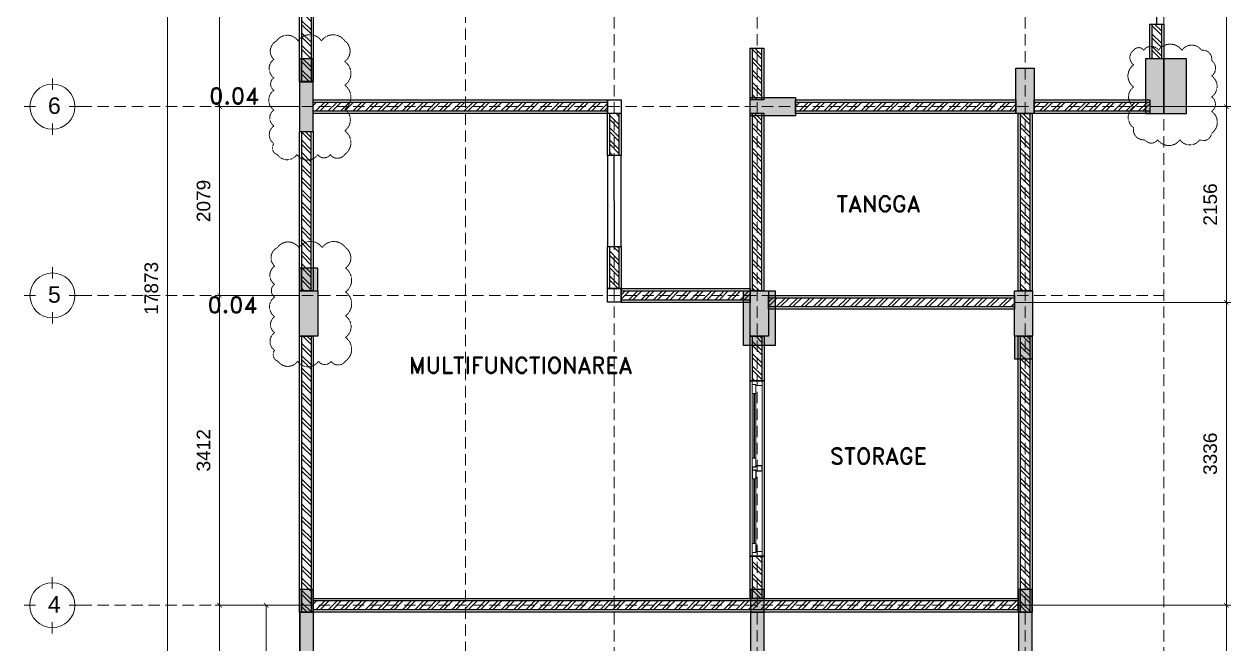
# Model space of a CAD drawing. Header units: millimetres. Extents: x -322387 to 1539330, y -108868 to 282714.
# Drawn here: x 513582 to 526869, y 68949 to 75775 of the extents above; entities that cross this region are included whole.
import ezdxf
from ezdxf.enums import TextEntityAlignment as Align

# ---------------------------------------------------------------- set-up
doc = ezdxf.new("R2010")
doc.units = ezdxf.units.MM
doc.header["$MEASUREMENT"] = 0
for name, pattern in [('DASHED2', [0.375, 0.25, -0.125]), ('HIDDEN2', [0.1875, 0.125, -0.0625]), ('SLD-Solid', [0])]:
    doc.linetypes.add(name, pattern=pattern)
for name, color, linetype, lineweight in [('09-Arsiran', 8, 'Continuous', 5), ('AS', 8, 'HIDDEN2', 5), ('DOOR OPENING', 4, 'SLD-Solid', 5), ('HATCH', 8, 'Continuous', 5), ('Kabel', 2, 'DASHED2', 20)]:
    doc.layers.add(name, color=color, linetype=linetype, lineweight=lineweight)
doc.layers.add('tampak', color=7, linetype='Continuous')
doc.layers.add('WALL', color=255, linetype='Continuous')
doc.styles.add('HAND', font='ROMAND.SHX', dxfattribs={"width": 0.8, "height": 250})
doc.styles.get("Standard").update_dxf_attribs({"font": 'arial.ttf'})
doc.dimstyles.new('DIM100', dxfattribs={"dimscale": 0, "dimtxt": 150, "dimasz": 50, "dimexe": 50, "dimexo": 0, "dimgap": 100, "dimtad": 1, "dimtoh": 1, "dimdec": 0, "dimdsep": 46, "dimtxsty": 'Standard', "dimblk": 'ARCHTICK', "dimcen": 1, "dimclrd": 1, "dimclre": 1, "dimadec": 0, "dimazin": 0, "dimtfac": 250, "dimtdec": 0, "dimtix": 1, "dimtmove": 0, "dimatfit": 3, "dimldrblk": 'DOT', "dimfxl": 150, "dimtolj": 1, "dimtzin": 0, "dimlwd": 5, "dimlwe": 5, "dimarcsym": 0})

# ---------------------------------------------------------------- blocks, each defined once
blk = doc.blocks.new('*U230')
at = {"layer": 'HATCH'}
h = blk.add_hatch(dxfattribs=at)
h.set_pattern_fill('ANSI32', color=0, scale=10)
h.set_pattern_definition([(45, (-19972.63, -10567.46), (-67.3519, 67.3519), []), (45, (-19927.73, -10567.46), (-67.3519, 67.3519), [])])
h.paths.add_polyline_path([(-3382, 50), (-3382, -50), (-1333, -50), (-1333, 50)])
at = {"layer": 'WALL', "color": 0}
for points in [[(-3382, 75), (-1333, 75), (-1333, -75), (-3382, -75)], [(-3382, 50), (-1333, 50), (-1333, -50), (-3382, -50)]]:
    blk.add_lwpolyline(points, close=True, dxfattribs=at)
blk = doc.blocks.new('*U16')
at = {"layer": 'HATCH'}
h = blk.add_hatch(dxfattribs=at)
h.set_pattern_fill('ANSI32', color=0, scale=10)
h.set_pattern_definition([(45, (501.89, -10567.46), (-67.3519, 67.3519), []), (45, (546.79, -10567.46), (-67.3519, 67.3519), [])])
h.paths.add_polyline_path([(9484, -50), (9484, 50), (6275, 50), (6275, -50)])
at = {"layer": 'WALL', "color": 0}
for points in [[(6275, 75), (9484, 75), (9484, -75), (6275, -75)], [(6275, 50), (9484, 50), (9484, -50), (6275, -50)]]:
    blk.add_lwpolyline(points, close=True, dxfattribs=at)
blk = doc.blocks.new('*U545')
at = {"layer": 'HATCH'}
h = blk.add_hatch(dxfattribs=at)
h.set_pattern_fill('ANSI32', color=0, scale=10)
h.set_pattern_definition([(45, (-18659.67, -10567.46), (-67.3519, 67.3519), []), (45, (-18614.77, -10567.46), (-67.3519, 67.3519), [])])
h.paths.add_polyline_path([(-1932, 50), (-1932, -50), (-1471, -50), (-1471, 50)])
at = {"layer": 'WALL', "color": 0}
for points in [[(-1932, 75), (-1471, 75), (-1471, -75), (-1932, -75)], [(-1932, 50), (-1471, 50), (-1471, -50), (-1932, -50)]]:
    blk.add_lwpolyline(points, close=True, dxfattribs=at)
blk = doc.blocks.new('*U18')
at = {"layer": 'HATCH'}
h = blk.add_hatch(dxfattribs=at)
h.set_pattern_fill('ANSI32', color=0, scale=10)
h.set_pattern_definition([(45, (2304.36, -10567.46), (-67.3519, 67.3519), []), (45, (2349.26, -10567.46), (-67.3519, 67.3519), [])])
h.paths.add_polyline_path([(9484, -50), (9484, 50), (8078, 50), (8078, -50)])
at = {"layer": 'WALL', "color": 0}
for points in [[(8078, 75), (9484, 75), (9484, -75), (8078, -75)], [(8078, 50), (9484, 50), (9484, -50), (8078, -50)]]:
    blk.add_lwpolyline(points, close=True, dxfattribs=at)
blk = doc.blocks.new('*U543')
at = {"layer": 'HATCH'}
h = blk.add_hatch(dxfattribs=at)
h.set_pattern_fill('ANSI32', color=0, scale=10)
h.set_pattern_definition([(45, (-16026.01, -10567.46), (-67.3519, 67.3519), []), (45, (-15981.11, -10567.46), (-67.3519, 67.3519), [])])
h.paths.add_polyline_path([(-615, 50), (-615, -50), (-154, -50), (-154, 50)])
at = {"layer": 'WALL', "color": 0}
for points in [[(-615, 75), (-154, 75), (-154, -75), (-615, -75)], [(-615, 50), (-154, 50), (-154, -50), (-615, -50)]]:
    blk.add_lwpolyline(points, close=True, dxfattribs=at)
blk = doc.blocks.new('*U226')
at = {"layer": 'HATCH'}
h = blk.add_hatch(dxfattribs=at)
h.set_pattern_fill('ANSI32', color=0, scale=10)
h.set_pattern_definition([(45, (2738.67, -10567.46), (-67.3519, 67.3519), []), (45, (2783.58, -10567.46), (-67.3519, 67.3519), [])])
h.paths.add_polyline_path([(12843, -50), (12843, 50), (5153, 50), (5153, -50)])
at = {"layer": 'WALL', "color": 0}
for points in [[(5153, 75), (12843, 75), (12843, -75), (5153, -75)], [(5153, 50), (12843, 50), (12843, -50), (5153, -50)]]:
    blk.add_lwpolyline(points, close=True, dxfattribs=at)
blk = doc.blocks.new('*U223')
at = {"layer": 'HATCH'}
h = blk.add_hatch(dxfattribs=at)
h.set_pattern_fill('ANSI32', color=0, scale=10)
h.set_pattern_definition([(45, (-17434.14, -10567.46), (-67.3519, 67.3519), []), (45, (-17389.24, -10567.46), (-67.3519, 67.3519), [])])
h.paths.add_polyline_path([(-2057, 50), (-2057, -50), (-120, -50), (-120, 50)])
at = {"layer": 'WALL', "color": 0}
for points in [[(-2057, 75), (-120, 75), (-120, -75), (-2057, -75)], [(-2057, 50), (-120, 50), (-120, -50), (-2057, -50)]]:
    blk.add_lwpolyline(points, close=True, dxfattribs=at)
blk = doc.blocks.new('*U221')
at = {"layer": 'HATCH'}
h = blk.add_hatch(dxfattribs=at)
h.set_pattern_fill('ANSI32', color=0, scale=10)
h.set_pattern_definition([(45, (-3889.16, -10567.46), (-67.3519, 67.3519), []), (45, (-3844.26, -10567.46), (-67.3519, 67.3519), [])])
h.paths.add_polyline_path([(6315, -50), (6315, 50), (5053, 50), (5053, -50)])
at = {"layer": 'WALL', "color": 0}
for points in [[(5053, 75), (6315, 75), (6315, -75), (5053, -75)], [(5053, 50), (6315, 50), (6315, -50), (5053, -50)]]:
    blk.add_lwpolyline(points, close=True, dxfattribs=at)
blk = doc.blocks.new('*U224')
at = {"layer": 'HATCH'}
h = blk.add_hatch(dxfattribs=at)
h.set_pattern_fill('ANSI32', color=0, scale=10)
h.set_pattern_definition([(45, (484.31, -10567.46), (-67.3519, 67.3519), []), (45, (529.21, -10567.46), (-67.3519, 67.3519), [])])
h.paths.add_polyline_path([(9212, -50), (9212, 50), (6529, 50), (6529, -50)])
at = {"layer": 'WALL', "color": 0}
for points in [[(6529, 75), (9212, 75), (9212, -75), (6529, -75)], [(6529, 50), (9212, 50), (9212, -50), (6529, -50)]]:
    blk.add_lwpolyline(points, close=True, dxfattribs=at)
blk = doc.blocks.new('*U225')
at = {"layer": 'HATCH'}
h = blk.add_hatch(dxfattribs=at)
h.set_pattern_fill('ANSI32', color=0, scale=10)
h.set_pattern_definition([(45, (-20087.24, -10567.46), (-67.3519, 67.3519), []), (45, (-20042.34, -10567.46), (-67.3519, 67.3519), [])])
h.paths.add_polyline_path([(-3382, 50), (-3382, -50), (-1448, -50), (-1448, 50)])
at = {"layer": 'WALL', "color": 0}
for points in [[(-3382, 75), (-1448, 75), (-1448, -75), (-3382, -75)], [(-3382, 50), (-1448, 50), (-1448, -50), (-3382, -50)]]:
    blk.add_lwpolyline(points, close=True, dxfattribs=at)
blk = doc.blocks.new('*U53')
at = {"layer": 'HATCH'}
h = blk.add_hatch(dxfattribs=at)
h.set_pattern_fill('ANSI32', color=0, scale=10)
h.set_pattern_definition([(45, (-16129.28, -10567.46), (-67.3519, 67.3519), []), (45, (-16084.38, -10567.46), (-67.3519, 67.3519), [])])
h.paths.add_polyline_path([(-718, 50), (-718, -50), (-154, -50), (-154, 50)])
at = {"layer": 'WALL', "color": 0}
for points in [[(-718, 75), (-154, 75), (-154, -75), (-718, -75)], [(-718, 50), (-154, 50), (-154, -50), (-718, -50)]]:
    blk.add_lwpolyline(points, close=True, dxfattribs=at)
blk = doc.blocks.new('_ArchTick')
at = {"color": 0, "linetype": 'ByBlock', "const_width": 0.15}
blk.add_lwpolyline([(-0.5, -0.5), (0.5, 0.5)], dxfattribs=at)
blk = doc.blocks.new('*D1159')
at = {"color": 1, "lineweight": 5, "transparency": 16777216}
for p, q in [((516615, 69375), (515684, 69375)), ((515734, 63929), (515734, 69375)), ((516613, 63929), (515684, 63929))]:
    blk.add_line(p, q, dxfattribs=at)
at = {"layer": 'Defpoints', "color": 0, "transparency": 16777216}
for p in [(515734, 69375), (516615, 69375), (516613, 63929)]:
    blk.add_point(p, dxfattribs=at)
at = {"color": 1, "lineweight": 5, "transparency": 16777216, "xscale": 50, "yscale": 50, "zscale": 50}
for p, rotation in [((515734, 69375), 90), ((515734, 63929), 270)]:
    blk.add_blockref('_ArchTick', p, dxfattribs=dict(at, rotation=rotation))
at = {"color": 0, "transparency": 16777216, "insert": (515558, 66652), "char_height": 150, "attachment_point": 5, "rotation": 90}
blk.add_mtext('\\A1;5446', dxfattribs=at)
blk = doc.blocks.new('_DOT')
at = {"color": 0, "linetype": 'ByBlock'}
blk.add_line((-0.5, 0), (-1, 0), dxfattribs=at)
at = {"color": 0, "linetype": 'ByBlock', "const_width": 0.5}
blk.add_lwpolyline([(-0.25, 0, 1), (0.25, 0, 1)], format="xyb", close=True, dxfattribs=at)
blk = doc.blocks.new('*D1160')
at = {"color": 1, "lineweight": 5, "transparency": 16777216}
for p, q in [((516613, 72787), (515684, 72787)), ((515734, 69375), (515734, 72787)), ((516615, 69375), (515684, 69375))]:
    blk.add_line(p, q, dxfattribs=at)
at = {"layer": 'Defpoints', "color": 0, "transparency": 16777216}
for p in [(515734, 72787), (516613, 72787), (516615, 69375)]:
    blk.add_point(p, dxfattribs=at)
at = {"color": 1, "lineweight": 5, "transparency": 16777216, "xscale": 50, "yscale": 50, "zscale": 50}
for p, rotation in [((515734, 72787), 90), ((515734, 69375), 270)]:
    blk.add_blockref('_ArchTick', p, dxfattribs=dict(at, rotation=rotation))
at = {"color": 0, "transparency": 16777216, "insert": (515558, 71081), "char_height": 150, "attachment_point": 5, "rotation": 90}
blk.add_mtext('\\A1;3412', dxfattribs=at)
blk = doc.blocks.new('*D1161')
at = {"color": 1, "lineweight": 5, "transparency": 16777216}
for p, q in [((516613, 74866), (515684, 74866)), ((515734, 72787), (515734, 74866)), ((516613, 72787), (515684, 72787))]:
    blk.add_line(p, q, dxfattribs=at)
at = {"layer": 'Defpoints', "color": 0, "transparency": 16777216}
for p in [(515734, 74866), (516613, 74866), (516613, 72787)]:
    blk.add_point(p, dxfattribs=at)
at = {"color": 1, "lineweight": 5, "transparency": 16777216, "xscale": 50, "yscale": 50, "zscale": 50}
for p, rotation in [((515734, 74866), 90), ((515734, 72787), 270)]:
    blk.add_blockref('_ArchTick', p, dxfattribs=dict(at, rotation=rotation))
at = {"color": 0, "transparency": 16777216, "insert": (515558, 73827), "char_height": 150, "attachment_point": 5, "rotation": 90}
blk.add_mtext('\\A1;2079', dxfattribs=at)
blk = doc.blocks.new('*D1162')
at = {"color": 1, "lineweight": 5, "transparency": 16777216}
for p, q in [((516613, 77285), (515684, 77285)), ((515734, 74866), (515734, 77285)), ((516613, 74866), (515684, 74866))]:
    blk.add_line(p, q, dxfattribs=at)
at = {"layer": 'Defpoints', "color": 0, "transparency": 16777216}
for p in [(515734, 77285), (516613, 77285), (516613, 74866)]:
    blk.add_point(p, dxfattribs=at)
at = {"color": 1, "lineweight": 5, "transparency": 16777216, "xscale": 50, "yscale": 50, "zscale": 50}
for p, rotation in [((515734, 77285), 90), ((515734, 74866), 270)]:
    blk.add_blockref('_ArchTick', p, dxfattribs=dict(at, rotation=rotation))
at = {"color": 0, "transparency": 16777216, "insert": (515558, 76076), "char_height": 150, "attachment_point": 5, "rotation": 90}
blk.add_mtext('\\A1;2419', dxfattribs=at)
blk = doc.blocks.new('*D1166')
at = {"color": 1, "lineweight": 5, "transparency": 16777216}
for p, q in [((516613, 81802), (515110, 81802)), ((515160, 63929), (515160, 81802)), ((516615, 63929), (515110, 63929))]:
    blk.add_line(p, q, dxfattribs=at)
at = {"layer": 'Defpoints', "color": 0, "transparency": 16777216}
for p in [(515160, 81802), (516613, 81802), (516615, 63929)]:
    blk.add_point(p, dxfattribs=at)
at = {"color": 1, "lineweight": 5, "transparency": 16777216, "xscale": 50, "yscale": 50, "zscale": 50}
for p, rotation in [((515160, 81802), 90), ((515160, 63929), 270)]:
    blk.add_blockref('_ArchTick', p, dxfattribs=dict(at, rotation=rotation))
at = {"color": 0, "transparency": 16777216, "insert": (514983, 72865), "char_height": 150, "attachment_point": 5, "rotation": 90}
blk.add_mtext('\\A1;17873', dxfattribs=at)
blk = doc.blocks.new('*D1198')
at = {"color": 1, "lineweight": 5, "transparency": 16777216}
for p, q in [((525978, 77285), (526869, 77285)), ((526819, 77285), (526819, 74866)), ((525978, 74866), (526869, 74866))]:
    blk.add_line(p, q, dxfattribs=at)
at = {"layer": 'Defpoints', "color": 0, "transparency": 16777216}
for p in [(525978, 77285), (525978, 74866), (526819, 74866)]:
    blk.add_point(p, dxfattribs=at)
at = {"color": 1, "lineweight": 5, "transparency": 16777216, "xscale": 50, "yscale": 50, "zscale": 50}
for p, rotation in [((526819, 77285), 90), ((526819, 74866), 270)]:
    blk.add_blockref('_ArchTick', p, dxfattribs=dict(at, rotation=rotation))
at = {"color": 0, "transparency": 16777216, "insert": (526642, 76075), "char_height": 150, "attachment_point": 5, "rotation": 90}
blk.add_mtext('\\A1;2419', dxfattribs=at)
blk = doc.blocks.new('*D1199')
at = {"color": 1, "lineweight": 5, "transparency": 16777216}
for p, q in [((525978, 74866), (526869, 74866)), ((526819, 74866), (526819, 72710)), ((524487, 72710), (526869, 72710))]:
    blk.add_line(p, q, dxfattribs=at)
at = {"layer": 'Defpoints', "color": 0, "transparency": 16777216}
for p in [(525978, 74866), (524487, 72710), (526819, 72710)]:
    blk.add_point(p, dxfattribs=at)
at = {"color": 1, "lineweight": 5, "transparency": 16777216, "xscale": 50, "yscale": 50, "zscale": 50}
for p, rotation in [((526819, 74866), 90), ((526819, 72710), 270)]:
    blk.add_blockref('_ArchTick', p, dxfattribs=dict(at, rotation=rotation))
at = {"color": 0, "transparency": 16777216, "insert": (526642, 73788), "char_height": 150, "attachment_point": 5, "rotation": 90}
blk.add_mtext('\\A1;2156', dxfattribs=at)
blk = doc.blocks.new('*D1200')
at = {"color": 1, "lineweight": 5, "transparency": 16777216}
for p, q in [((524679, 69375), (526869, 69375)), ((526819, 69375), (526819, 66687)), ((524679, 66687), (526869, 66687))]:
    blk.add_line(p, q, dxfattribs=at)
at = {"layer": 'Defpoints', "color": 0, "transparency": 16777216}
for p in [(524679, 69375), (524679, 66687), (526819, 66687)]:
    blk.add_point(p, dxfattribs=at)
at = {"color": 1, "lineweight": 5, "transparency": 16777216, "xscale": 50, "yscale": 50, "zscale": 50}
for p, rotation in [((526819, 69375), 90), ((526819, 66687), 270)]:
    blk.add_blockref('_ArchTick', p, dxfattribs=dict(at, rotation=rotation))
at = {"color": 0, "transparency": 16777216, "insert": (526642, 68031), "char_height": 150, "attachment_point": 5, "rotation": 90}
blk.add_mtext('\\A1;2688', dxfattribs=at)
blk = doc.blocks.new('*D1167')
at = {"color": 1, "lineweight": 5, "transparency": 16777216}
for p, q in [((516766, 69375), (516198, 69375)), ((516248, 67299), (516248, 69375)), ((516613, 67299), (516198, 67299))]:
    blk.add_line(p, q, dxfattribs=at)
at = {"layer": 'Defpoints', "color": 0, "transparency": 16777216}
for p in [(516248, 69375), (516766, 69375), (516613, 67299)]:
    blk.add_point(p, dxfattribs=at)
at = {"color": 1, "lineweight": 5, "transparency": 16777216, "xscale": 50, "yscale": 50, "zscale": 50}
for p, rotation in [((516248, 69375), 90), ((516248, 67299), 270)]:
    blk.add_blockref('_ArchTick', p, dxfattribs=dict(at, rotation=rotation))
at = {"color": 0, "transparency": 16777216, "insert": (516072, 68337), "char_height": 150, "attachment_point": 5, "rotation": 90}
blk.add_mtext('\\A1;2076', dxfattribs=at)
blk = doc.blocks.new('FDFGKAA')
at = {"layer": 'tampak', "transparency": 33554687}
h = blk.add_hatch(dxfattribs=at)
h.set_pattern_fill('ANSI31', color=256, scale=10)
h.set_pattern_definition([(45, (-73606.7004, -18895.478), (-0.8838834765, 0.8838834765), [])])
h.paths.add_polyline_path([(212885, 41901), (213385, 41901), (213385, 41651), (212885, 41651)])
h.paths.add_polyline_path([(215861, 41900), (215861, 41700), (216361, 41700), (216361, 41900)])
h.paths.add_polyline_path([(218871, 41900), (218871, 41700), (219371, 41700), (219371, 41900)])
h.paths.add_polyline_path([(220648, 41900), (220448, 41900), (220448, 41300), (220648, 41300)])
h.paths.add_polyline_path([(216009, 39651), (216209, 39651), (216209, 39151), (216009, 39151)])
h.paths.add_polyline_path([(212859, 39651), (213059, 39651), (213059, 39151), (212859, 39151)])
h.paths.add_polyline_path([(211132, 39651), (211132, 39201), (211332, 39201), (211332, 39651)])
h.paths.add_polyline_path([(220648, 37858), (220448, 37858), (220448, 37258), (220648, 37258)])
h.paths.add_polyline_path([(220648, 35490), (220448, 35490), (220448, 34890), (220648, 34890)])
h.paths.add_polyline_path([(219021, 35390), (219221, 35390), (219221, 34890), (219021, 34890)])
h.paths.add_polyline_path([(216595, 35065), (216595, 34865), (216095, 34865), (216095, 35065)])
h.paths.add_polyline_path([(211133, 35240), (211133, 34690), (211283, 34690), (211283, 35240)])
h.paths.add_polyline_path([(219205, 32436), (219005, 32436), (219005, 32936), (219205, 32936)])
h.paths.add_polyline_path([(216296, 32436), (216096, 32436), (216096, 32936), (216296, 32936)])
h.paths.add_polyline_path([(211333, 32436), (211133, 32436), (211133, 32936), (211333, 32936)])
h.paths.add_polyline_path([(211135, 29398), (211135, 28798), (211285, 28798), (211285, 29398)])
h.paths.add_polyline_path([(216098, 29398), (216098, 28798), (216248, 28798), (216248, 29398)])
h.paths.add_polyline_path([(219048, 29398), (219048, 28798), (219198, 28798), (219198, 29398)])
h = blk.add_hatch(color=5, dxfattribs=at)
h.dxf.hatch_style = 1
h.paths.add_polyline_path([(213385, 41901), (213385, 41651), (213635, 41651), (213635, 41901)])
h.paths.add_polyline_path([(215611, 41900), (215611, 41700), (215861, 41700), (215861, 41900)])
h.paths.add_polyline_path([(216361, 41900), (216361, 41700), (216611, 41700), (216611, 41900)])
h.paths.add_polyline_path([(218621, 41900), (218621, 41700), (218871, 41700), (218871, 41900)])
h.paths.add_polyline_path([(220648, 41900), (220648, 41300), (220898, 41300), (220898, 41900)])
h.paths.add_polyline_path([(220648, 39058), (220648, 38458), (220898, 38458), (220898, 39058)])
h.paths.add_polyline_path([(219046, 39651), (219246, 39651), (219246, 39901), (219046, 39901)])
h.paths.add_polyline_path([(220648, 37844), (220648, 37244), (220898, 37244), (220898, 37844)])
h.paths.add_polyline_path([(216009, 39651), (216209, 39651), (216209, 39901), (216009, 39901)])
h.paths.add_polyline_path([(212859, 39651), (213059, 39651), (213059, 39901), (212859, 39901)])
h.paths.add_polyline_path([(211132, 39651), (211332, 39651), (211332, 39901), (211132, 39901)])
h.paths.add_polyline_path([(215436, 37508), (215436, 37308), (215686, 37308), (215686, 37508)])
h.paths.add_polyline_path([(219198, 38058), (218998, 38058), (218998, 37808), (219198, 37808)])
h.paths.add_polyline_path([(220648, 35490), (220648, 34890), (220898, 34890), (220898, 35490)])
h.paths.add_polyline_path([(219205, 32436), (219005, 32436), (219005, 32186), (219205, 32186)])
h.paths.add_polyline_path([(216371, 32336), (216021, 32336), (216021, 32936), (216371, 32936)])
h.paths.add_polyline_path([(211132, 32936), (211333, 32936), (211333, 33186), (211132, 33186)])
h.paths.add_polyline_path([(211132, 35240), (211283, 35240), (211283, 35490), (211132, 35490)])
h.paths.add_polyline_path([(219198, 29648), (219048, 29648), (219048, 29398), (219198, 29398)])
h.paths.add_polyline_path([(216248, 29648), (216098, 29648), (216098, 29398), (216248, 29398)])
h.paths.add_polyline_path([(211132, 29398), (211283, 29398), (211283, 29648), (211132, 29648)])
h = blk.add_hatch(color=256, dxfattribs=at)
h.dxf.hatch_style = 1
h.paths.add_polyline_path([(216186, 37508), (216186, 37308), (215686, 37308), (215686, 37508)])
h.paths.add_polyline_path([(219198, 37308), (218998, 37308), (218998, 37808), (219198, 37808)])
for points in [[(212885, 41901), (213385, 41901), (213385, 41651), (212885, 41651), (212885, 41901)], [(213385, 41901), (213385, 41651), (213635, 41651), (213635, 41901), (213385, 41901)], [(215611, 41900), (215611, 41700), (215861, 41700), (215861, 41900), (215611, 41900)], [(215861, 41900), (215861, 41700), (216361, 41700), (216361, 41900), (215861, 41900)], [(216361, 41900), (216361, 41700), (216611, 41700), (216611, 41900), (216361, 41900)], [(218621, 41900), (218621, 41700), (218871, 41700), (218871, 41900), (218621, 41900)], [(218871, 41900), (218871, 41700), (219371, 41700), (219371, 41900), (218871, 41900)], [(220648, 41900), (220448, 41900), (220448, 41300), (220648, 41300), (220648, 41900)], [(220648, 41900), (220648, 41300), (220898, 41300), (220898, 41900), (220648, 41900)], [(211132, 39651), (211332, 39651), (211332, 39901), (211132, 39901), (211132, 39651)], [(212859, 39651), (213059, 39651), (213059, 39901), (212859, 39901), (212859, 39651)], [(216009, 39651), (216209, 39651), (216209, 39901), (216009, 39901), (216009, 39651)], [(219046, 39651), (219246, 39651), (219246, 39901), (219046, 39901), (219046, 39651)], [(211132, 39651), (211132, 39201), (211332, 39201), (211332, 39651), (211132, 39651)], [(212859, 39651), (213059, 39651), (213059, 39151), (212859, 39151), (212859, 39651)], [(216009, 39651), (216209, 39651), (216209, 39151), (216009, 39151), (216009, 39651)], [(219246, 39151), (219046, 39151), (219046, 39651), (219246, 39651), (219246, 39151)], [(220648, 39058), (220648, 38458), (220898, 38458), (220898, 39058), (220648, 39058)], [(219198, 38058), (218998, 38058), (218998, 37808), (219198, 37808), (219198, 38058)], [(219198, 37308), (218998, 37308), (218998, 37808), (219198, 37808), (219198, 37308)], [(220648, 37858), (220448, 37858), (220448, 37258), (220648, 37258), (220648, 37858)], [(220648, 37844), (220648, 37244), (220898, 37244), (220898, 37844), (220648, 37844)], [(215436, 37508), (215436, 37308), (215686, 37308), (215686, 37508), (215436, 37508)], [(216186, 37508), (216186, 37308), (215686, 37308), (215686, 37508), (216186, 37508)], [(211132, 35240), (211283, 35240), (211283, 35490), (211132, 35490), (211132, 35240)], [(220648, 35490), (220448, 35490), (220448, 34890), (220648, 34890), (220648, 35490)], [(220648, 35490), (220648, 34890), (220898, 34890), (220898, 35490), (220648, 35490)], [(219021, 35390), (219221, 35390), (219221, 34890), (219021, 34890), (219021, 35390)], [(211133, 35240), (211133, 34690), (211283, 34690), (211283, 35240), (211133, 35240)], [(216595, 35065), (216595, 34865), (216095, 34865), (216095, 35065), (216595, 35065)], [(211132, 32936), (211333, 32936), (211333, 33186), (211132, 33186), (211132, 32936)], [(211333, 32436), (211133, 32436), (211133, 32936), (211333, 32936), (211333, 32436)], [(216296, 32436), (216096, 32436), (216096, 32936), (216296, 32936), (216296, 32436)], [(219205, 32436), (219005, 32436), (219005, 32936), (219205, 32936), (219205, 32436)], [(219205, 32436), (219005, 32436), (219005, 32186), (219205, 32186), (219205, 32436)], [(211132, 29398), (211283, 29398), (211283, 29648), (211132, 29648), (211132, 29398)], [(216248, 29648), (216098, 29648), (216098, 29398), (216248, 29398), (216248, 29648)], [(219198, 29648), (219048, 29648), (219048, 29398), (219198, 29398), (219198, 29648)], [(211135, 29398), (211135, 28798), (211285, 28798), (211285, 29398), (211135, 29398)], [(216098, 29398), (216098, 28798), (216248, 28798), (216248, 29398), (216098, 29398)], [(219048, 29398), (219048, 28798), (219198, 28798), (219198, 29398), (219048, 29398)]]:
    blk.add_lwpolyline(points)
blk.add_lwpolyline([(216371, 32336), (216021, 32336), (216021, 32936), (216371, 32936)], close=True)
blk = doc.blocks.new('*U222')
at = {"layer": 'HATCH'}
h = blk.add_hatch(dxfattribs=at)
h.set_pattern_fill('ANSI32', color=0, scale=10)
h.set_pattern_definition([(45, (-2748.79, -10567.46), (-67.3519, 67.3519), []), (45, (-2703.89, -10567.46), (-67.3519, 67.3519), [])])
h.paths.add_polyline_path([(7456, -50), (7456, 50), (5053, 50), (5053, -50)])
at = {"layer": 'WALL', "color": 0}
for points in [[(5053, 75), (7456, 75), (7456, -75), (5053, -75)], [(5053, 50), (7456, 50), (7456, -50), (5053, -50)]]:
    blk.add_lwpolyline(points, close=True, dxfattribs=at)
blk = doc.blocks.new('*U228')
at = {"layer": 'HATCH'}
h = blk.add_hatch(dxfattribs=at)
h.set_pattern_fill('ANSI32', color=0, scale=10)
h.set_pattern_definition([(45, (-19856.94, -10567.46), (-67.35192, 67.35192), []), (45, (-19812.04, -10567.46), (-67.35192, 67.35192), [])])
h.paths.add_polyline_path([(-3804, 50), (-3804, -50), (-796, -50), (-796, 50)])
at = {"layer": 'WALL', "color": 0}
for points in [[(-3804, 75), (-796, 75), (-796, -75), (-3804, -75)], [(-3804, 50), (-796, 50), (-796, -50), (-3804, -50)]]:
    blk.add_lwpolyline(points, close=True, dxfattribs=at)
blk = doc.blocks.new('*U231')
at = {"layer": 'HATCH'}
h = blk.add_hatch(dxfattribs=at)
h.set_pattern_fill('ANSI32', color=0, scale=10)
h.set_pattern_definition([(45, (-20283.15, -10567.46), (-67.3519, 67.3519), []), (45, (-20238.25, -10567.46), (-67.3519, 67.3519), [])])
h.paths.add_polyline_path([(-3382, 50), (-3382, -50), (-1644, -50), (-1644, 50)])
at = {"layer": 'WALL', "color": 0}
for points in [[(-3382, 75), (-1644, 75), (-1644, -75), (-3382, -75)], [(-3382, 50), (-1644, 50), (-1644, -50), (-3382, -50)]]:
    blk.add_lwpolyline(points, close=True, dxfattribs=at)
blk = doc.blocks.new('*U232')
at = {"layer": 'HATCH'}
h = blk.add_hatch(dxfattribs=at)
h.set_pattern_fill('ANSI32', color=0, scale=10)
h.set_pattern_definition([(45, (-19011.87, -10567.46), (-67.3519, 67.3519), []), (45, (-18966.96, -10567.46), (-67.3519, 67.3519), [])])
h.paths.add_polyline_path([(-3382, 50), (-3382, -50), (-372, -50), (-372, 50)])
at = {"layer": 'WALL', "color": 0}
for points in [[(-3382, 75), (-372, 75), (-372, -75), (-3382, -75)], [(-3382, 50), (-372, 50), (-372, -50), (-3382, -50)]]:
    blk.add_lwpolyline(points, close=True, dxfattribs=at)
blk = doc.blocks.new('*D1217')
at = {"color": 1, "lineweight": 5, "transparency": 16777216}
for p, q in [((524687, 72710), (526869, 72710)), ((526819, 72710), (526819, 69375)), ((524528, 69375), (526869, 69375))]:
    blk.add_line(p, q, dxfattribs=at)
at = {"layer": 'Defpoints', "color": 0, "transparency": 16777216}
for p in [(524687, 72710), (524528, 69375), (526819, 69375)]:
    blk.add_point(p, dxfattribs=at)
at = {"color": 1, "lineweight": 5, "transparency": 16777216, "xscale": 50, "yscale": 50, "zscale": 50}
for p, rotation in [((526819, 72710), 90), ((526819, 69375), 270)]:
    blk.add_blockref('_ArchTick', p, dxfattribs=dict(at, rotation=rotation))
at = {"color": 0, "transparency": 16777216, "insert": (526642, 71043), "char_height": 150, "attachment_point": 5, "rotation": 90}
blk.add_mtext('\\A1;3336', dxfattribs=at)
blk = doc.blocks.new('dddssaa')
for points in [[(549.871, 57.127), (549.871, 56.847), (549.926, 56.847), (549.926, 56.687), (550.046, 56.687), (550.046, 56.847), (550.086, 56.847), (550.086, 57.127), (549.871, 57.127)], [(550.086, 56.847), (550.446, 56.847)], [(550.086, 56.687), (550.446, 56.687)], [(553.307, 56.847), (553.707, 56.847)]]:
    blk.add_lwpolyline(points)
at = {"layer": 'DOOR OPENING', "linetype": 'Continuous'}
for p, q in [((546.106, 57.127), (546.106, 56.687)), ((553.867, 57.127), (553.867, 56.687))]:
    blk.add_line(p, q, dxfattribs=at)
at = {"layer": 'DOOR OPENING', "linetype": 'Continuous', "transparency": 33554687}
for p, q in [((546.106, 56.687), (546.106, 56.847)), ((549.926, 56.847), (546.266, 56.847)), ((546.266, 56.687), (546.666, 56.687)), ((546.666, 56.687), (546.666, 56.847)), ((549.526, 56.687), (549.526, 56.847)), ((549.926, 56.687), (549.926, 56.847)), ((550.046, 56.687), (550.046, 56.847)), ((550.446, 56.687), (550.446, 56.847)), ((553.307, 56.847), (550.446, 56.847)), ((553.307, 56.687), (553.307, 56.847)), ((553.707, 56.687), (553.307, 56.687)), ((553.867, 56.687), (553.867, 56.847))]:
    blk.add_line(p, q, dxfattribs=at)
at = {"layer": 'DOOR OPENING', "linetype": 'Continuous'}
for points in [[(546.306, 56.847), (546.266, 56.847), (546.266, 56.687), (546.126, 56.687), (546.126, 56.707), (546.106, 56.707), (546.106, 57.107), (546.126, 57.107), (546.126, 57.127), (546.306, 57.127)], [(553.667, 56.847), (553.707, 56.847), (553.707, 56.687), (553.847, 56.687), (553.847, 56.707), (553.867, 56.707), (553.867, 57.107), (553.847, 57.107), (553.847, 57.127), (553.667, 57.127)]]:
    blk.add_lwpolyline(points, close=True, dxfattribs=at)
at = {"layer": 'DOOR OPENING', "linetype": 'Continuous', "transparency": 33554687}
for points in [[(550.086, 56.847), (550.086, 57.127), (546.106, 57.127), (546.106, 56.687), (550.086, 56.687), (550.086, 56.687)], [(549.871, 56.847), (549.871, 57.127), (553.867, 57.127), (553.867, 56.687), (549.886, 56.687), (549.886, 56.687)]]:
    blk.add_lwpolyline(points, dxfattribs=at)
for points in [[(546.666, 56.767), (546.666, 56.79), (549.526, 56.79), (549.526, 56.767)], [(550.446, 56.767), (550.446, 56.79), (553.307, 56.79), (553.307, 56.767)]]:
    blk.add_lwpolyline(points, close=True, dxfattribs=at)
blk = doc.blocks.new('*U544')
at = {"layer": 'HATCH'}
h = blk.add_hatch(dxfattribs=at)
h.set_pattern_fill('ANSI32', color=0, scale=10)
h.set_pattern_definition([(45, (-16001.25, -10567.46), (-67.3519, 67.3519), []), (45, (-15956.35, -10567.46), (-67.3519, 67.3519), [])])
h.paths.add_polyline_path([(-615, 50), (-615, -50), (-129, -50), (-129, 50)])
at = {"layer": 'WALL', "color": 0}
for points in [[(-615, 75), (-129, 75), (-129, -75), (-615, -75)], [(-615, 50), (-129, 50), (-129, -50), (-615, -50)]]:
    blk.add_lwpolyline(points, close=True, dxfattribs=at)
blk = doc.blocks.new('*U546')
at = {"layer": 'HATCH'}
h = blk.add_hatch(dxfattribs=at)
h.set_pattern_fill('ANSI32', color=0, scale=10)
h.set_pattern_definition([(45, (-20747.18, -10567.46), (-67.3519, 67.3519), []), (45, (-20702.275, -10567.46), (-67.3519, 67.3519), [])])
h.paths.add_polyline_path([(-2935, 50), (-2935, -50), (-2555, -50), (-2555, 50)])
at = {"layer": 'WALL', "color": 0}
for points in [[(-2935, 75), (-2555, 75), (-2555, -75), (-2935, -75)], [(-2935, 50), (-2555, 50), (-2555, -50), (-2935, -50)]]:
    blk.add_lwpolyline(points, close=True, dxfattribs=at)

msp = doc.modelspace()

# ---------------------------------------------------------------- linework, layer by layer
for points in [[(526054.2039, 75774.6931), (526053.4744, 76774.6931)], [(520004.8272, 74941.8814), (520154.8272, 74941.8814), (520154.8272, 74791.8814), (520004.8272, 74791.8814), (520004.8272, 74941.8814)], [(520004.8272, 74326.8814), (520004.8272, 73326.8814), (520154.8272, 73326.8814), (520154.8272, 74326.8814), (520004.8272, 74326.8814)], [(520080.5567, 73326.8814), (520079.8272, 74326.8814)], [(520004.8272, 72861.8814), (520154.8272, 72861.8814), (520154.8272, 72711.8814), (520004.8272, 72711.8814), (520004.8272, 72861.8814)], [(521852.745, 72836.8814), (521852.745, 72236.8814), (521502.745, 72236.8814), (521502.745, 72836.8814), (521852.745, 72836.8814)], [(516614.8272, 69298.9637), (516614.8272, 63928.9637), (524679.2039, 63928.9637), (524679.2039, 69298.9637)]]:
    msp.add_lwpolyline(points)
msp.add_lwpolyline([(521577.745, 71846.1536), (521729.2039, 71846.1536), (521729.2039, 69916.152), (521577.745, 69916.152)], close=True)
at = {"layer": '09-Arsiran'}
for p, q in [((513893.6239, 75176.1798), (513893.6239, 75052.1687)), ((513583.5961, 74866.152), (513707.6072, 74866.152)), ((514079.6405, 74866.152), (514203.6516, 74866.152)), ((513893.6239, 74680.1353), (513893.6239, 74556.1242)), ((513893.6239, 73096.9092), (513893.6239, 72972.8981)), ((513583.5961, 72786.8814), (513707.6072, 72786.8814)), ((514079.6405, 72786.8814), (514203.6516, 72786.8814)), ((513893.6239, 72600.8648), (513893.6239, 72476.8537)), ((513892.165, 69684.7209), (513892.165, 69560.7098)), ((513582.1372, 69374.6931), (513706.1483, 69374.6931)), ((514078.1816, 69374.6931), (514202.1928, 69374.6931)), ((513892.165, 69188.6765), (513892.165, 69064.6653))]:
    msp.add_line(p, q, dxfattribs=at)
for centre in [(513893.6239, 74866.152), (513893.6239, 72786.8814), (513892.165, 69374.6931)]:
    msp.add_circle(centre, 248.0222, dxfattribs=at)
at = {"layer": 'AS', "ltscale": 1000}
for p, q in [((516614.8272, 61264.3403), (516614.8272, 81801.8814)), ((518440.5567, 61164.3403), (518440.5567, 81801.8814)), ((520079.8272, 61289.3403), (520079.8272, 81801.8814)), ((521652.745, 61289.3403), (521652.745, 81801.8814)), ((524602.745, 61289.3403), (524602.745, 81801.8814)), ((526129.2039, 61289.3403), (526129.2039, 81801.8814)), ((514203.6516, 74866.152), (526132.1216, 74866.152)), ((514203.6516, 72786.8814), (526132.1216, 72786.8814)), ((514202.1928, 69374.6931), (526130.6628, 69374.6931))]:
    msp.add_line(p, q, dxfattribs=at)
at = {"layer": 'Kabel'}
for points in [[(517111.8605, 75590.559, 0.52056705), (516855.8224, 75590.559, 0.52056705), (516597.469, 75590.559, 0.52056705), (516362.2771, 75590.559, 0.52056705), (516332.071, 75385.9802, 0.52056705), (516332.071, 75184.6312, 0.52056705), (516332.071, 75046.0202, 0.52056705), (516332.071, 74829.0987, 0.52056705), (516332.071, 74653.6499, 0.52056705), (516332.071, 74458.7017, 0.52056705), (516369.3863, 74337.8782, 0.52056705), (516585.3271, 74337.8782, 0.52056705), (516815.1274, 74337.8782, 0.52056705), (516953.4861, 74337.8782, 0.52056705), (517111.8605, 74339.3354, 0.52056705), (517111.8605, 74600.5209, 0.52056705), (517111.8605, 74838.6955, 0.52056705), (517111.8605, 75101.1465, 0.52056705), (517111.8605, 75363.2395, 0.52056705)], [(525798.6666, 75487.1754, 0.52056705), (525798.6666, 75325.6104, 0.52056705), (525798.6666, 75082.8418, 0.52056705), (525798.6666, 74865.3994, 0.52056705), (525798.6666, 74632.6124, 0.52056705), (525920.053, 74501.3177, 0.52056705), (526063.1238, 74501.3177, 0.52056705), (526307.9351, 74501.3177, 0.52056705), (526526.0977, 74501.3177, 0.52056705), (526657.1176, 74574.0271, 0.52056705), (526657.1176, 74813.4998, 0.52056705), (526657.1176, 74973.8115, 0.52056705), (526657.1176, 75204.5314, 0.52056705), (526657.1176, 75373.8806, 0.52056705), (526545.7474, 75487.1754, 0.52056705), (526329.6071, 75487.1754, 0.52056705), (526073.2232, 75487.1754, 0.52056705), (525908.9888, 75487.1754, 0.52056705)], [(517120.0826, 73314.1408, 0.52056705), (516864.0445, 73314.1408, 0.52056705), (516605.6911, 73314.1408, 0.52056705), (516370.4992, 73314.1408, 0.52056705), (516340.2931, 73109.5619, 0.52056705), (516340.2931, 72908.213, 0.52056705), (516340.2931, 72769.602, 0.52056705), (516340.2931, 72552.6805, 0.52056705), (516340.2931, 72377.2316, 0.52056705), (516340.2931, 72182.2834, 0.52056705), (516377.6084, 72061.46, 0.52056705), (516593.5492, 72061.46, 0.52056705), (516823.3495, 72061.46, 0.52056705), (516961.7082, 72061.46, 0.52056705), (517120.0826, 72062.9171, 0.52056705), (517120.0826, 72324.1027, 0.52056705), (517120.0826, 72562.2772, 0.52056705), (517120.0826, 72824.7283, 0.52056705), (517120.0826, 73086.8212, 0.52056705)]]:
    msp.add_lwpolyline(points, format="xyb", close=True, dxfattribs=at)

# ---------------------------------------------------------------- block references
msp.add_blockref('FDFGKAA', (305481.3434, 39900.8648))
for name, p, xscale, yscale, zscale, rotation in [('*U230', (516690.5567, 73795.1198), 1.009725849341427, 1.009725849341427, 1.009725849341427, 270), ('*U546', (526053.4744, 72810.8493), 1.009725849341427, 1.009725849341427, 1.009725849341427, 270), ('*U53', (521652.0156, 74786.5787), 1.009725849341427, 1.009725849341427, 1.009725849341427, 270), ('*U16', (526340.9834, 74866.152), 1.009725849341427, 1.009725849341427, 1.009725849341427, 180), ('*U222', (529604.5245, 74866.152), 1.009725849341427, 1.009725849341427, 1.009725849341427, 180), ('*U221', (531079.5245, 74866.152), 1.009725849341427, 1.009725849341427, 1.009725849341427, 180), ('*U545', (520080.5567, 72841.5787), 1.009725849341427, 1.009725849341427, 1.009725849341427, 270), ('*U223', (521652.0156, 72715.3017), 1.009725849341427, 1.009725849341427, 1.009725849341427, 270), ('*U225', (524603.4744, 71375.1198), 1.009725849341427, 1.009725849341427, 1.009725849341427, 270), ('*U231', (516689.0978, 71177.3081), 1.009725849341427, 1.009725849341427, 1.009725849341427, 270), ('*U545', (520080.5567, 71376.5787), 1.009725849341427, 1.009725849341427, 1.009725849341427, 270), ('*U18', (529732.4423, 72786.152), 1.009725849341427, 1.009725849341427, 1.009725849341427, 180), ('*U224', (531079.5245, 72710.4226), 1.009725849341427, 1.009725849341427, 1.009725849341427, 180), ('*U232', (516690.5567, 68923.0376), 1.009725849341427, 1.009725849341427, 1.009725849341427, 270), ('*U544', (521653.4744, 71715.8493), 1.009725849341427, 1.009725849341427, 1.009725849341427, 270), ('*U228', (524603.4744, 68495.661), 1.009725849341427, 1.009725849341427, 1.009725849341427, 270), ('dddssaa', (507500.3907, 207658.6655), 248.6926040555445, 248.6926040555445, 248.6926040555445, 270), ('*U543', (521653.4744, 69295.1198), 1.009725849341427, 1.009725849341427, 1.009725849341427, 270), ('*U226', (529732.4423, 69374.6931), 1.009725849341427, 1.009725849341427, 1.009725849341427, 180)]:
    msp.add_blockref(name, p, dxfattribs=dict(xscale=xscale, yscale=yscale, zscale=zscale, rotation=rotation))

# ---------------------------------------------------------------- texts
at = {"color": 0, "style": 'HAND'}
for p in [(515894.9616, 74983.8028), (515876.4093, 72683.7107)]:
    msp.add_attdef('0.04', text='%%UDENAH LANTAI DASAR', height=178.89743, rotation=0.00000365, dxfattribs=at).set_placement(p, align=Align.MIDDLE)
at = {"color": 4, "style": 'HAND'}
for tag, p in [('TANGGA', (522989.5793, 73795.297)), ('MULTIFUNCTIONAREA', (519050.1781, 72017.5283)), ('STORAGE', (522989.5793, 71017.5926))]:
    msp.add_attdef(tag, text='%%UDENAH LANTAI DASAR', height=178.89743, rotation=0.00000365, dxfattribs=at).set_placement(p, align=Align.MIDDLE)
at = {"layer": '09-Arsiran', "color": 2, "char_height": 181.6238, "attachment_point": 1}
for s, insert in [('6', (513844.3346, 74967.4946)), ('5', (513844.3346, 72888.2241)), ('4', (513842.8758, 69476.0358))]:
    msp.add_mtext_dynamic_manual_height_columns(s, width=43.206727, gutter_width=908.1188, heights=[0], dxfattribs=dict(at, insert=insert))

# ---------------------------------------------------------------- dimensions: what is measured, and where the dimension line sits
for base, p1, p2, override, picture, middle in [((515159.7603, 81801.8814), (516614.8272, 63928.9637), (516613.3684, 81801.8814), {"dimscale": 1}, '*D1166', (514983.1232, 72865.4226)), ((515734.4989, 77285.4226), (516613.3684, 74866.152), (516613.3684, 77285.4226), {"dimscale": 1, "dimtmove": 1}, '*D1162', (515557.913, 76075.7873)), ((526818.7561, 74866.152), (525977.745, 77284.6931), (525977.745, 74866.152), {"dimscale": 1, "dimtmove": 1}, '*D1198', (526642.1701, 76075.4226)), ((515734.4989, 74866.152), (516613.3684, 72786.8814), (516613.3684, 74866.152), {"dimscale": 1, "dimtmove": 1}, '*D1161', (515557.913, 73826.5167)), ((526818.7561, 72710.4226), (525977.745, 74866.152), (524486.7416, 72710.4226), {"dimscale": 1, "dimtmove": 1}, '*D1199', (526642.1701, 73788.2873)), ((515734.4989, 72786.8814), (516614.8272, 69374.6931), (516613.3684, 72786.8814), {"dimscale": 1, "dimtmove": 1}, '*D1160', (515557.8618, 71080.7873)), ((526818.7561, 69374.6931), (524686.7416, 72710.4226), (524527.745, 69374.6931), {"dimscale": 1}, '*D1217', (526642.119, 71042.5578)), ((515734.4989, 69374.6931), (516613.3684, 63928.9637), (516614.8272, 69374.6931), {"dimscale": 1}, '*D1159', (515557.913, 66651.8284)), ((516248.3478, 69374.6931), (516613.3684, 67298.9637), (516766.2861, 69374.6931), {"dimscale": 1}, '*D1167', (516071.7618, 68336.8284)), ((526818.7561, 66686.9637), (524679.2039, 69374.6931), (524679.2039, 66686.9637), {"dimscale": 1, "dimtmove": 1}, '*D1200', (526642.1701, 68030.8284))]:
    dim = msp.add_linear_dim(base=base, p1=p1, p2=p2, angle=90, dimstyle='DIM100', override=override)
    dim.commit()
    dim.dimension.update_dxf_attribs({"geometry": picture, "text_midpoint": middle})

doc.saveas('drawing.dxf')
